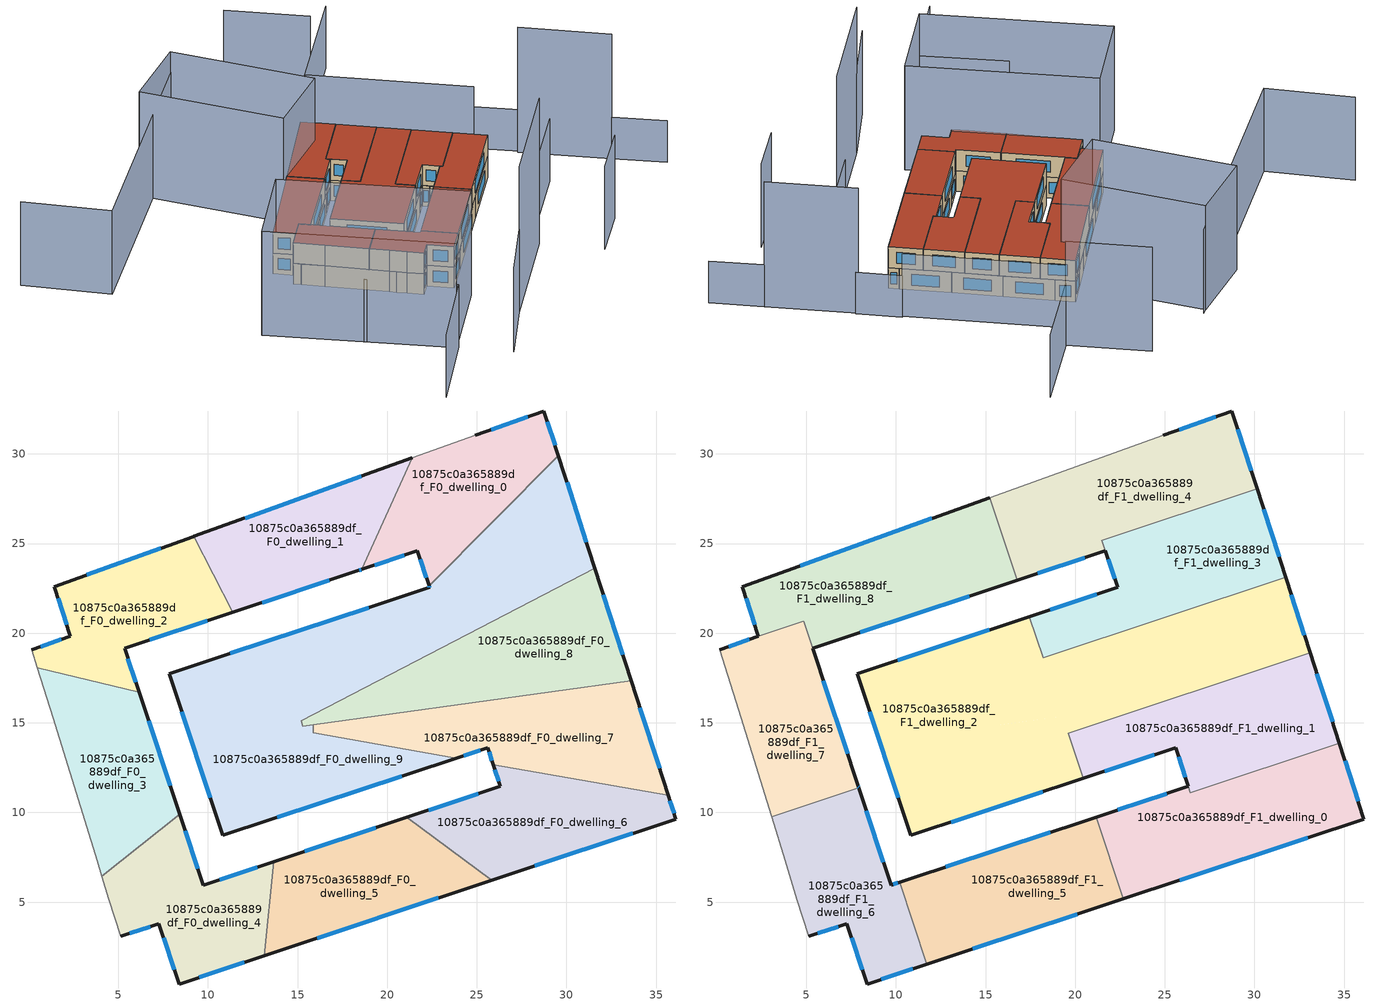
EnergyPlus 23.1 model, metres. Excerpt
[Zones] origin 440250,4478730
10875c0a365889df_F0_dwelling_0
 floor ground (EU_floor_Construction): 28.75,32.4 29.56,29.89 22.34,22.65 21.69,24.59 18.6,23.56 21.41,29.78 24.92,31.04 z0
 wall outside (EU_wall_Construction): 29.56,29.89 28.75,32.4 24.92,31.04 / 18.6,23.56 21.69,24.59 22.34,22.65 z0:3
 wall to 10875c0a365889df_F0_dwelling_9 (EU_wall_Construction): 22.34,22.65 29.56,29.89 z0:3
 wall to 10875c0a365889df_F0_dwelling_1 (EU_wall_Construction): 21.41,29.78 18.6,23.56 z0:3
 wall adiabatic (EU_wall_Construction): 24.92,31.04 21.41,29.78 z0:3
 window (EU_Window_Construction): 27.85,32.08 25.82,31.36 / 29.37,30.48 28.94,31.81 / 21.84,24.14 22.19,23.1 / 19.32,23.8 20.97,24.35 z0.7:2.3
10875c0a365889df_F0_dwelling_1
 floor ground (EU_floor_Construction): 21.41,29.78 18.6,23.56 18.4,23.5 11.38,21.17 9.22,25.4 z0
 wall outside (EU_wall_Construction): 11.38,21.17 18.4,23.5 18.6,23.56 / 21.41,29.78 9.22,25.4 z0:3
 wall to 10875c0a365889df_F0_dwelling_2 (EU_wall_Construction): 9.22,25.4 11.38,21.17 z0:3
 window (EU_Window_Construction): 18.45,23.51 18.55,23.55 / 13.03,21.71 16.76,22.95 / 18.56,28.75 12.07,26.42 z0.7:2.3
10875c0a365889df_F0_dwelling_2
 floor ground (EU_floor_Construction): 9.22,25.4 11.38,21.17 5.35,19.16 6.17,16.7 0.48,18.07 0.17,19.08 2.33,19.83 1.43,22.6 9.17,25.38 z0
 wall outside (EU_wall_Construction): 9.22,25.4 9.17,25.38 1.43,22.6 2.33,19.83 0.17,19.08 / 6.17,16.7 5.35,19.16 11.38,21.17 z0:3
 wall to 10875c0a365889df_F0_dwelling_3 (EU_wall_Construction): 0.48,18.07 6.17,16.7 z0:3
 wall adiabatic (EU_wall_Construction): 0.17,19.08 0.48,18.07 z0:3
 window (EU_Window_Construction): 6.76,19.63 9.97,20.7 / 5.98,17.27 5.54,18.58 / 1.82,19.65 0.67,19.26 / 1.64,21.95 2.12,20.48 / 7.36,24.73 3.25,23.25 z0.7:2.3
 roof outside (EU_roof_Construction): 6.16,16.7 5.35,19.16 4.85,20.67 z3
10875c0a365889df_F0_dwelling_3
 floor ground (EU_floor_Construction): 6.17,16.7 8.42,9.9 4.09,6.43 3.82,7.32 1.37,15.25 0.48,18.07 z0
 wall outside (EU_wall_Construction): 8.42,9.9 6.17,16.7 z0:3
 wall adiabatic (EU_wall_Construction): 0.48,18.07 1.37,15.25 3.82,7.32 4.09,6.43 z0:3
 wall to 10875c0a365889df_F0_dwelling_4 (EU_wall_Construction): 4.09,6.43 8.42,9.9 z0:3
 window (EU_Window_Construction): 7.89,11.49 6.7,15.1 z0.7:2.3
10875c0a365889df_F0_dwelling_4
 floor ground (EU_floor_Construction): 13.66,7.26 13.14,2.01 8.4,0.43 7.27,3.8 5.14,3.09 4.48,5.16 4.09,6.43 8.42,9.9 9.73,5.95 z0
 wall outside (EU_wall_Construction): 13.66,7.26 9.73,5.95 8.42,9.9 / 5.14,3.09 7.27,3.8 8.4,0.43 13.14,2.01 z0:3
 wall to 10875c0a365889df_F0_dwelling_5 (EU_wall_Construction): 13.14,2.01 13.66,7.26 z0:3
 wall adiabatic (EU_wall_Construction): 4.09,6.43 4.48,5.16 5.14,3.09 z0:3
 window (EU_Window_Construction): 9.42,6.87 8.73,8.98 / 12.74,6.95 10.65,6.26 / 9.51,0.8 12.03,1.64 / 7.54,3.02 8.13,1.22 / 5.64,3.26 6.77,3.64 z0.7:2.3
10875c0a365889df_F0_dwelling_5
 floor ground (EU_floor_Construction): 25.83,6.22 13.14,2.01 13.66,7.26 21.1,9.73 z0
 wall outside (EU_wall_Construction): 21.1,9.73 13.66,7.26 / 13.14,2.01 25.83,6.22 z0:3
 wall to 10875c0a365889df_F0_dwelling_6 (EU_wall_Construction): 25.83,6.22 21.1,9.73 z0:3
 window (EU_Window_Construction): 19.36,9.15 15.41,7.83 / 16.11,2.99 22.86,5.24 z0.7:2.3
10875c0a365889df_F0_dwelling_6
 floor ground (EU_floor_Construction): 35.68,10.97 36.11,9.64 25.83,6.22 21.1,9.73 26.31,11.46 25.92,12.68 z0
 wall outside (EU_wall_Construction): 25.92,12.68 26.31,11.46 21.1,9.73 / 25.83,6.22 36.11,9.64 35.68,10.97 z0:3
 wall to 10875c0a365889df_F0_dwelling_7 (EU_wall_Construction): 35.68,10.97 25.92,12.68 z0:3
 window (EU_Window_Construction): 25.09,11.05 22.32,10.13 / 26.01,12.39 26.22,11.74 / 36.01,9.95 35.78,10.65 / 28.24,7.02 33.7,8.84 z0.7:2.3
10875c0a365889df_F0_dwelling_7
 floor ground (EU_floor_Construction): 33.62,17.34 35.68,10.97 25.92,12.68 25.61,13.62 23.87,13.04 15.88,14.44 15.89,14.9 z0
 wall outside (EU_wall_Construction): 23.87,13.04 25.61,13.62 25.92,12.68 / 35.68,10.97 33.62,17.34 z0:3
 wall to 10875c0a365889df_F0_dwelling_9 (EU_wall_Construction): 15.89,14.9 15.88,14.44 23.87,13.04 z0:3
 wall to 10875c0a365889df_F0_dwelling_8 (EU_wall_Construction): 33.62,17.34 15.89,14.9 z0:3
 window (EU_Window_Construction): 24.28,13.17 25.21,13.48 / 35.19,12.46 34.1,15.84 / 25.69,13.4 25.85,12.9 z0.7:2.3
10875c0a365889df_F0_dwelling_8
 floor ground (EU_floor_Construction): 31.59,23.61 33.62,17.34 15.29,14.82 15.2,15.1 z0
 wall outside (EU_wall_Construction): 33.62,17.34 31.59,23.61 z0:3
 wall to 10875c0a365889df_F0_dwelling_9 (EU_wall_Construction): 31.59,23.61 15.2,15.1 15.29,14.82 15.89,14.9 z0:3
 window (EU_Window_Construction): 33.14,18.81 32.06,22.14 z0.7:2.3
 ceiling adiabatic (EU_roof_Construction): 33.62,17.34 31.59,23.61 15.2,15.1 15.29,14.82 z3
10875c0a365889df_F0_dwelling_9
 floor ground (EU_floor_Construction): 29.56,29.89 31.59,23.61 15.2,15.1 15.29,14.82 15.89,14.9 15.88,14.44 23.87,13.04 10.83,8.72 7.85,17.74 22.37,22.56 22.34,22.65 z0
 wall outside (EU_wall_Construction): 22.34,22.65 22.37,22.56 7.85,17.74 10.83,8.72 23.87,13.04 / 31.59,23.61 29.56,29.89 z0:3
 window (EU_Window_Construction): 13.88,9.73 20.81,12.02 / 8.55,15.63 10.13,10.83 / 18.97,21.43 11.25,18.87 / 22.35,22.63 22.36,22.58 / 31.11,25.08 30.03,28.42 z0.7:2.3
10875c0a365889df_F1_dwelling_0
 floor to 10875c0a365889df_F0_dwelling_6 (EU_floor_Construction): 35.68,10.97 36.11,9.64 25.83,6.22 21.19,9.66 21.17,9.75 26.31,11.46 26.42,11.11 29.34,12.08 z3
 floor to 10875c0a365889df_F0_dwelling_7 (EU_floor_Construction): 34.74,13.87 35.68,10.97 29.34,12.08 z3
 floor to 10875c0a365889df_F0_dwelling_5 (EU_floor_Construction): 25.83,6.22 22.68,5.18 21.19,9.66 z3
 wall outside (EU_wall_Construction): 26.31,11.46 21.16,9.75 / 22.68,5.18 36.11,9.64 34.74,13.87 z3:6
 wall to 10875c0a365889df_F1_dwelling_1 (EU_wall_Construction): 26.42,11.11 26.31,11.46 / 34.74,13.87 26.43,11.11 z3:6
 wall to 10875c0a365889df_F1_dwelling_5 (EU_wall_Construction): 21.16,9.75 22.68,5.18 z3:6
 window (EU_Window_Construction): 25.11,11.06 22.37,10.15 / 35.79,10.63 35.06,12.88 / 25.83,6.22 32.96,8.59 z3.7:5.3
 roof outside (EU_roof_Construction): 36.11,9.64 34.74,13.87 26.42,11.11 26.31,11.46 21.16,9.75 22.68,5.18 z6
10875c0a365889df_F1_dwelling_1
 floor to 10875c0a365889df_F0_dwelling_7 (EU_floor_Construction): 33.62,17.34 34.74,13.87 29.34,12.08 25.92,12.68 25.61,13.62 23.87,13.04 19.84,13.74 19.61,14.43 24.64,16.1 z3
 floor to 10875c0a365889df_F0_dwelling_6 (EU_floor_Construction): 29.34,12.08 26.43,11.11 26.31,11.46 25.92,12.68 z3
 floor to 10875c0a365889df_F0_dwelling_9 (EU_floor_Construction): 23.87,13.04 20.45,11.9 19.84,13.74 z3
 floor adiabatic (EU_floor_Construction): 33.11,18.91 33.62,17.34 24.64,16.1 z3
 wall outside (EU_wall_Construction): 20.45,11.9 25.61,13.62 26.31,11.46 / 34.74,13.87 33.11,18.91 z3:6
 wall to 10875c0a365889df_F1_dwelling_2 (EU_wall_Construction): 33.11,18.91 19.61,14.43 20.45,11.9 z3:6
 window (EU_Window_Construction): 21.66,12.3 24.41,13.22 / 34.36,15.05 33.49,17.73 / 25.78,13.11 26.15,11.97 z3.7:5.3
 roof outside (EU_roof_Construction): 34.74,13.87 33.11,18.91 19.61,14.43 20.45,11.9 25.61,13.62 26.31,11.46 26.42,11.11 z6
10875c0a365889df_F1_dwelling_2
 floor to 10875c0a365889df_F0_dwelling_9 (EU_floor_Construction): 28.68,22.1 15.2,15.1 15.29,14.82 15.89,14.9 15.88,14.44 19.84,13.74 20.45,11.9 10.83,8.72 7.85,17.74 17.45,20.93 18.22,18.63 z3
 floor to 10875c0a365889df_F0_dwelling_7 (EU_floor_Construction): 24.64,16.1 19.61,14.43 19.84,13.74 15.88,14.44 15.89,14.9 z3
 floor adiabatic (EU_floor_Construction): 31.75,23.12 33.11,18.91 24.64,16.1 15.82,14.89 15.29,14.82 15.2,15.1 28.68,22.1 z3
 wall outside (EU_wall_Construction): 17.45,20.93 7.85,17.74 10.83,8.72 20.45,11.9 / 33.11,18.91 31.75,23.12 z3:6
 wall to 10875c0a365889df_F1_dwelling_3 (EU_wall_Construction): 31.75,23.12 18.22,18.63 17.45,20.93 z3:6
 window (EU_Window_Construction): 8.55,15.63 10.13,10.83 / 15.2,20.18 10.1,18.49 / 32.79,19.9 32.07,22.14 / 13.08,9.46 18.2,11.16 z3.7:5.3
 roof outside (EU_roof_Construction): 33.11,18.91 31.75,23.12 18.22,18.63 17.45,20.93 7.85,17.74 10.83,8.72 20.45,11.9 19.61,14.43 z6
10875c0a365889df_F1_dwelling_3
 floor adiabatic (EU_floor_Construction): 31.59,23.61 31.75,23.12 28.68,22.1 z3
 floor to 10875c0a365889df_F0_dwelling_9 (EU_floor_Construction): 30.15,28.06 31.59,23.61 28.68,22.1 18.22,18.63 17.45,20.93 22.37,22.56 22.34,22.65 26.53,26.86 z3
 floor to 10875c0a365889df_F0_dwelling_0 (EU_floor_Construction): 26.53,26.86 22.34,22.65 21.49,25.18 z3
 wall outside (EU_wall_Construction): 31.75,23.12 30.15,28.06 / 21.69,24.59 22.37,22.56 17.45,20.93 z3:6
 wall to 10875c0a365889df_F1_dwelling_4 (EU_wall_Construction): 30.15,28.06 21.5,25.18 / 21.49,25.18 21.69,24.59 z3:6
 window (EU_Window_Construction): 31.37,24.28 30.52,26.9 / 21.22,22.17 18.6,21.31 / 21.85,24.12 22.21,23.03 z3.7:5.3
 roof outside (EU_roof_Construction): 31.75,23.12 30.15,28.06 21.5,25.18 22.37,22.56 17.45,20.93 18.22,18.63 z6
10875c0a365889df_F1_dwelling_4
 floor to 10875c0a365889df_F0_dwelling_0 (EU_floor_Construction): 28.75,32.4 29.56,29.89 26.53,26.86 21.49,25.18 21.69,24.59 18.6,23.57 21.41,29.78 24.92,31.04 z3
 floor to 10875c0a365889df_F0_dwelling_9 (EU_floor_Construction): 29.56,29.89 30.15,28.06 26.53,26.86 z3
 floor to 10875c0a365889df_F0_dwelling_1 (EU_floor_Construction): 21.41,29.78 18.6,23.57 16.78,22.96 15.25,27.56 z3
 wall outside (EU_wall_Construction): 30.15,28.06 28.75,32.4 24.92,31.04 / 16.78,22.96 21.69,24.59 z3:6
 wall adiabatic (EU_wall_Construction): 24.92,31.04 15.25,27.56 z3:6
 wall to 10875c0a365889df_F1_dwelling_8 (EU_wall_Construction): 15.25,27.56 16.78,22.96 z3:6
 window (EU_Window_Construction): 27.85,32.08 25.82,31.36 / 29.82,29.07 29.08,31.38 / 17.93,23.34 20.54,24.21 z3.7:5.3
 roof outside (EU_roof_Construction): 30.15,28.06 28.75,32.4 24.92,31.04 15.25,27.56 16.78,22.96 21.69,24.59 21.49,25.18 z6
10875c0a365889df_F1_dwelling_5
 floor to 10875c0a365889df_F0_dwelling_4 (EU_floor_Construction): 13.66,7.26 13.14,2.01 11.72,1.54 10.21,6.11 z3
 floor to 10875c0a365889df_F0_dwelling_5 (EU_floor_Construction): 21.19,9.66 22.68,5.18 13.14,2.01 13.66,7.26 21.1,9.73 z3
 wall outside (EU_wall_Construction): 11.72,1.54 22.68,5.18 / 21.16,9.75 10.21,6.11 z3:6
 wall to 10875c0a365889df_F1_dwelling_6 (EU_wall_Construction): 10.21,6.11 11.72,1.54 z3:6
 window (EU_Window_Construction): 14.29,2.39 20.12,4.33 / 18.6,8.9 12.77,6.96 z3.7:5.3
 roof outside (EU_roof_Construction): 22.68,5.18 21.16,9.75 10.21,6.11 11.72,1.54 z6
10875c0a365889df_F1_dwelling_6
 floor to 10875c0a365889df_F0_dwelling_3 (EU_floor_Construction): 7.93,11.37 8.42,9.9 4.09,6.44 3.82,7.32 3.07,9.76 z3
 floor to 10875c0a365889df_F0_dwelling_4 (EU_floor_Construction): 8.42,9.9 9.73,5.95 10.21,6.11 11.72,1.54 8.4,0.43 7.27,3.8 5.14,3.09 4.48,5.16 4.09,6.44 z3
 wall outside (EU_wall_Construction): 10.21,6.11 9.73,5.95 7.93,11.37 / 5.14,3.09 7.27,3.8 8.4,0.43 11.72,1.54 z3:6
 wall adiabatic (EU_wall_Construction): 3.07,9.76 3.82,7.32 4.48,5.16 5.14,3.1 z3:6
 wall to 10875c0a365889df_F1_dwelling_7 (EU_wall_Construction): 7.93,11.37 3.07,9.76 z3:6
 window (EU_Window_Construction): 9.31,7.22 8.35,10.1 / 10.09,6.07 9.84,5.99 / 9.18,0.69 10.94,1.28 / 7.54,3.02 8.13,1.22 / 5.64,3.26 6.77,3.64 z3.7:5.3
 roof outside (EU_roof_Construction): 11.72,1.54 10.21,6.11 9.73,5.95 7.93,11.37 3.07,9.76 3.82,7.32 4.48,5.16 5.14,3.1 7.27,3.8 8.4,0.43 z6
10875c0a365889df_F1_dwelling_7
 floor to 10875c0a365889df_F0_dwelling_2 (EU_floor_Construction): 4.85,20.67 6.16,16.7 0.48,18.07 0.17,19.08 2.33,19.83 z3
 floor to 10875c0a365889df_F0_dwelling_3 (EU_floor_Construction): 6.16,16.7 7.93,11.37 3.07,9.76 3.04,9.85 1.37,15.25 0.48,18.07 z3
 wall outside (EU_wall_Construction): 2.33,19.83 0.17,19.08 / 7.93,11.37 7.9,11.47 5.35,19.16 z3:6
 wall adiabatic (EU_wall_Construction): 0.17,19.08 1.37,15.25 3.04,9.85 3.07,9.76 z3:6
 wall to 10875c0a365889df_F1_dwelling_8 (EU_wall_Construction): 5.35,19.16 4.85,20.67 2.33,19.83 z3:6
 window (EU_Window_Construction): 1.82,19.65 0.67,19.26 / 7.3,13.27 5.95,17.36 / 7.93,11.4 7.91,11.45 z3.7:5.3
 roof outside (EU_roof_Construction): 7.93,11.37 7.9,11.47 4.85,20.67 2.33,19.83 0.17,19.08 1.37,15.25 3.04,9.85 3.07,9.76 z6
10875c0a365889df_F1_dwelling_8
 floor to 10875c0a365889df_F0_dwelling_2 (EU_floor_Construction): 9.22,25.4 11.38,21.17 5.35,19.16 4.85,20.67 2.33,19.83 1.43,22.6 9.17,25.38 z3
 floor to 10875c0a365889df_F0_dwelling_1 (EU_floor_Construction): 15.25,27.56 16.78,22.96 11.38,21.17 9.22,25.4 z3
 wall outside (EU_wall_Construction): 15.25,27.56 1.43,22.6 2.33,19.83 / 5.35,19.16 16.78,22.96 z3:6
 window (EU_Window_Construction): 1.64,21.95 2.12,20.48 / 12.01,26.4 4.67,23.76 / 8.03,20.05 14.1,22.07 z3.7:5.3
 roof outside (EU_roof_Construction): 16.78,22.96 15.25,27.56 1.43,22.6 2.33,19.83 4.85,20.67 5.35,19.16 z6
shading: -3.02,-13.69 6.39,-9.72 / 25.93,-12 33.68,-9.49 / 24.04,48.14 -12.34,38.34 / -12.34,38.34 -15.4,49.73 z0:12; 6.39,-9.72 23.54,-3.93 z0:21; -9.2,4.37 -5.15,-6.93 / -5.15,-6.93 -17.41,-11.33 / 41.83,14.48 35.1,34.91 / 35.1,34.91 52.26,40.57 / 23.13,-2.97 38.7,2.15 z0:9; 39.28,36.26 35.83,46.71 / -5.34,-6.78 -13.47,16.68 / -13.47,16.68 -0.51,21.17 / -0.51,21.17 7.62,-2.29 / 7.62,-2.29 -5.34,-6.78 / 23.19,47.94 25.19,28.56 / 25.19,28.56 14.1,27.42 / 14.1,27.42 12.1,46.79 / 12.1,46.79 23.19,47.94 z0:15; 49.67,-8.92 47.39,-2.27 / 43.9,8.96 42.04,14.57 z0:6; 47.39,-2.27 43.58,9.16 z0:18
[Building]
EU S2 Campaign: North Axis=0; Terrain=City; Solar Distribution=FullExterior
[Site:Location]
Madrid: Latitude=40.5; Longitude=-3.5; Time Zone=1; Elevation=609
[SizingPeriod:WeatherFileDays]
AnnualSizingPeriod: Begin Month=1; Begin Day of Month=1; End Month=12; End Day of Month=31; Day of Week for Start Day=Monday; Use Weather File Daylight Saving Period=No; Use Weather File Rain and Snow Indicators=No
[MATERIAL]
EU_InternalMass_Material: Roughness=MediumRough; Thickness=0.1; Conductivity=1; Density=1800; Specific Heat=900; Thermal Absorptance=0.9; Solar Absorptance=0.7; Visible Absorptance=0.7
[MATERIAL:NOMASS] Roughness=MediumRough; Thermal Absorptance=0.9; Solar Absorptance=0.7; Visible Absorptance=0.7
Name | Thermal Resistance
EU_wall_NoMass | 0.419739
EU_roof_NoMass | 0.352165
EU_floor_NoMass | 0.608284
[WINDOWMATERIAL:SIMPLEGLAZINGSYSTEM]
EU_Window_SimpleGlazing: UFactor=4.8352; Solar Heat Gain Coefficient=0.85; Visible Transmittance=0.85
[CONSTRUCTION]
EU_wall_Construction: EU_wall_NoMass
EU_roof_Construction: EU_roof_NoMass
EU_floor_Construction: EU_floor_NoMass
EU_InternalMass_Construction: EU_InternalMass_Material
EU_Window_Construction: EU_Window_SimpleGlazing
[ZONE] Type=1; Multiplier=1; Ceiling Height=autocalculate; Floor Area=autocalculate; Part of Total Floor Area=Yes
Name | Volume
10875c0a365889df_F0_dwelling_0 | 146.759
10875c0a365889df_F1_dwelling_0 | 194.937
10875c0a365889df_F0_dwelling_1 | 148.709
10875c0a365889df_F1_dwelling_1 | 182.899
10875c0a365889df_F0_dwelling_2 | 145.788
10875c0a365889df_F1_dwelling_2 | 477.679
10875c0a365889df_F0_dwelling_3 | 147.405
10875c0a365889df_F1_dwelling_3 | 179.25
10875c0a365889df_F0_dwelling_4 | 146.293
10875c0a365889df_F1_dwelling_4 | 198.616
10875c0a365889df_F0_dwelling_5 | 153.28
10875c0a365889df_F1_dwelling_5 | 166.845
10875c0a365889df_F0_dwelling_6 | 153.057
10875c0a365889df_F1_dwelling_6 | 148.069
10875c0a365889df_F0_dwelling_7 | 187.927
10875c0a365889df_F1_dwelling_7 | 147.568
10875c0a365889df_F0_dwelling_8 | 188.508
10875c0a365889df_F1_dwelling_8 | 193.329
10875c0a365889df_F0_dwelling_9 | 471.584
[INTERNALMASS] Construction=EU_InternalMass_Construction
Name | Zone or ZoneList | Surface Area
10875c0a365889df_F0_dwelling_0_EU_InternalMass | 10875c0a365889df_F0_dwelling_0 | 48.9201
10875c0a365889df_F0_dwelling_1_EU_InternalMass | 10875c0a365889df_F0_dwelling_1 | 49.5724
10875c0a365889df_F0_dwelling_2_EU_InternalMass | 10875c0a365889df_F0_dwelling_2 | 48.596
10875c0a365889df_F0_dwelling_3_EU_InternalMass | 10875c0a365889df_F0_dwelling_3 | 49.1348
10875c0a365889df_F0_dwelling_4_EU_InternalMass | 10875c0a365889df_F0_dwelling_4 | 48.7642
10875c0a365889df_F0_dwelling_5_EU_InternalMass | 10875c0a365889df_F0_dwelling_5 | 51.0933
10875c0a365889df_F0_dwelling_6_EU_InternalMass | 10875c0a365889df_F0_dwelling_6 | 51.0193
10875c0a365889df_F0_dwelling_7_EU_InternalMass | 10875c0a365889df_F0_dwelling_7 | 62.6463
10875c0a365889df_F0_dwelling_8_EU_InternalMass | 10875c0a365889df_F0_dwelling_8 | 62.8359
10875c0a365889df_F0_dwelling_9_EU_InternalMass | 10875c0a365889df_F0_dwelling_9 | 157.19
10875c0a365889df_F1_dwelling_0_EU_InternalMass | 10875c0a365889df_F1_dwelling_0 | 64.9803
10875c0a365889df_F1_dwelling_1_EU_InternalMass | 10875c0a365889df_F1_dwelling_1 | 60.9677
10875c0a365889df_F1_dwelling_2_EU_InternalMass | 10875c0a365889df_F1_dwelling_2 | 159.226
10875c0a365889df_F1_dwelling_3_EU_InternalMass | 10875c0a365889df_F1_dwelling_3 | 59.7506
10875c0a365889df_F1_dwelling_4_EU_InternalMass | 10875c0a365889df_F1_dwelling_4 | 66.2045
10875c0a365889df_F1_dwelling_5_EU_InternalMass | 10875c0a365889df_F1_dwelling_5 | 55.6119
10875c0a365889df_F1_dwelling_6_EU_InternalMass | 10875c0a365889df_F1_dwelling_6 | 49.3514
10875c0a365889df_F1_dwelling_7_EU_InternalMass | 10875c0a365889df_F1_dwelling_7 | 49.2198
10875c0a365889df_F1_dwelling_8_EU_InternalMass | 10875c0a365889df_F1_dwelling_8 | 64.444
[OTHEREQUIPMENT] Fuel Type=Electricity; Design Level Calculation Method=Watts/Area; Power per Zone Floor Area=1; Fraction Latent=0; Fraction Radiant=0; Fraction Lost=0; Carbon Dioxide Generation Rate=0; EndUse Subcategory=EU_Step8_InternalGains
Name | Zone or ZoneList or Space or SpaceList | Schedule
EU_Step8_InternalGain_10875c0a365889df_F0_dwelling_0_f000 | 10875c0a365889df_F0_dwelling_0 | EU_Step8_GainSchedule_10875c0a365889df_F0_dwelling_0_f000
EU_Step8_InternalGain_10875c0a365889df_F0_dwelling_1_f000 | 10875c0a365889df_F0_dwelling_1 | EU_Step8_GainSchedule_10875c0a365889df_F0_dwelling_1_f000
EU_Step8_InternalGain_10875c0a365889df_F0_dwelling_2_f000 | 10875c0a365889df_F0_dwelling_2 | EU_Step8_GainSchedule_10875c0a365889df_F0_dwelling_2_f000
EU_Step8_InternalGain_10875c0a365889df_F0_dwelling_3_f000 | 10875c0a365889df_F0_dwelling_3 | EU_Step8_GainSchedule_10875c0a365889df_F0_dwelling_3_f000
EU_Step8_InternalGain_10875c0a365889df_F0_dwelling_4_f000 | 10875c0a365889df_F0_dwelling_4 | EU_Step8_GainSchedule_10875c0a365889df_F0_dwelling_4_f000
EU_Step8_InternalGain_10875c0a365889df_F0_dwelling_5_f000 | 10875c0a365889df_F0_dwelling_5 | EU_Step8_GainSchedule_10875c0a365889df_F0_dwelling_5_f000
EU_Step8_InternalGain_10875c0a365889df_F0_dwelling_6_f000 | 10875c0a365889df_F0_dwelling_6 | EU_Step8_GainSchedule_10875c0a365889df_F0_dwelling_6_f000
EU_Step8_InternalGain_10875c0a365889df_F0_dwelling_7_f000 | 10875c0a365889df_F0_dwelling_7 | EU_Step8_GainSchedule_10875c0a365889df_F0_dwelling_7_f000
EU_Step8_InternalGain_10875c0a365889df_F0_dwelling_8_f000 | 10875c0a365889df_F0_dwelling_8 | EU_Step8_GainSchedule_10875c0a365889df_F0_dwelling_8_f000
EU_Step8_InternalGain_10875c0a365889df_F0_dwelling_9_f000 | 10875c0a365889df_F0_dwelling_9 | EU_Step8_GainSchedule_10875c0a365889df_F0_dwelling_9_f000
EU_Step8_InternalGain_10875c0a365889df_F1_dwelling_0_f000 | 10875c0a365889df_F1_dwelling_0 | EU_Step8_GainSchedule_10875c0a365889df_F1_dwelling_0_f000
EU_Step8_InternalGain_10875c0a365889df_F1_dwelling_1_f000 | 10875c0a365889df_F1_dwelling_1 | EU_Step8_GainSchedule_10875c0a365889df_F1_dwelling_1_f000
EU_Step8_InternalGain_10875c0a365889df_F1_dwelling_2_f000 | 10875c0a365889df_F1_dwelling_2 | EU_Step8_GainSchedule_10875c0a365889df_F1_dwelling_2_f000
EU_Step8_InternalGain_10875c0a365889df_F1_dwelling_3_f000 | 10875c0a365889df_F1_dwelling_3 | EU_Step8_GainSchedule_10875c0a365889df_F1_dwelling_3_f000
EU_Step8_InternalGain_10875c0a365889df_F1_dwelling_4_f000 | 10875c0a365889df_F1_dwelling_4 | EU_Step8_GainSchedule_10875c0a365889df_F1_dwelling_4_f000
EU_Step8_InternalGain_10875c0a365889df_F1_dwelling_5_f000 | 10875c0a365889df_F1_dwelling_5 | EU_Step8_GainSchedule_10875c0a365889df_F1_dwelling_5_f000
EU_Step8_InternalGain_10875c0a365889df_F1_dwelling_6_f000 | 10875c0a365889df_F1_dwelling_6 | EU_Step8_GainSchedule_10875c0a365889df_F1_dwelling_6_f000
EU_Step8_InternalGain_10875c0a365889df_F1_dwelling_7_f000 | 10875c0a365889df_F1_dwelling_7 | EU_Step8_GainSchedule_10875c0a365889df_F1_dwelling_7_f000
EU_Step8_InternalGain_10875c0a365889df_F1_dwelling_8_f000 | 10875c0a365889df_F1_dwelling_8 | EU_Step8_GainSchedule_10875c0a365889df_F1_dwelling_8_f000
[ZONEVENTILATION:DESIGNFLOWRATE] Schedule=EU_AlwaysOn; Design Flow Rate Calculation Method=AirChanges/Hour; Air Changes per Hour=0.703302; Ventilation Type=Natural; Fan Pressure Rise=0; Fan Total Efficiency=1; Constant Term Coefficient=1; Temperature Term Coefficient=0; Velocity Term Coefficient=0; Velocity Squared Term Coefficient=0; Minimum Indoor Temperature=-100; Maximum Indoor Temperature=100; Delta Temperature=-100; Minimum Outdoor Temperature=-100; Maximum Outdoor Temperature=100; Maximum Wind Speed=40
Name | Zone or ZoneList or Space or SpaceList
EU_ConstantAir_10875c0a365889df_F0_dwelling_0 | 10875c0a365889df_F0_dwelling_0
EU_ConstantAir_10875c0a365889df_F0_dwelling_1 | 10875c0a365889df_F0_dwelling_1
EU_ConstantAir_10875c0a365889df_F0_dwelling_2 | 10875c0a365889df_F0_dwelling_2
EU_ConstantAir_10875c0a365889df_F0_dwelling_3 | 10875c0a365889df_F0_dwelling_3
EU_ConstantAir_10875c0a365889df_F0_dwelling_4 | 10875c0a365889df_F0_dwelling_4
EU_ConstantAir_10875c0a365889df_F0_dwelling_5 | 10875c0a365889df_F0_dwelling_5
EU_ConstantAir_10875c0a365889df_F0_dwelling_6 | 10875c0a365889df_F0_dwelling_6
EU_ConstantAir_10875c0a365889df_F0_dwelling_7 | 10875c0a365889df_F0_dwelling_7
EU_ConstantAir_10875c0a365889df_F0_dwelling_8 | 10875c0a365889df_F0_dwelling_8
EU_ConstantAir_10875c0a365889df_F0_dwelling_9 | 10875c0a365889df_F0_dwelling_9
EU_ConstantAir_10875c0a365889df_F1_dwelling_0 | 10875c0a365889df_F1_dwelling_0
EU_ConstantAir_10875c0a365889df_F1_dwelling_1 | 10875c0a365889df_F1_dwelling_1
EU_ConstantAir_10875c0a365889df_F1_dwelling_2 | 10875c0a365889df_F1_dwelling_2
EU_ConstantAir_10875c0a365889df_F1_dwelling_3 | 10875c0a365889df_F1_dwelling_3
EU_ConstantAir_10875c0a365889df_F1_dwelling_4 | 10875c0a365889df_F1_dwelling_4
EU_ConstantAir_10875c0a365889df_F1_dwelling_5 | 10875c0a365889df_F1_dwelling_5
EU_ConstantAir_10875c0a365889df_F1_dwelling_6 | 10875c0a365889df_F1_dwelling_6
EU_ConstantAir_10875c0a365889df_F1_dwelling_7 | 10875c0a365889df_F1_dwelling_7
EU_ConstantAir_10875c0a365889df_F1_dwelling_8 | 10875c0a365889df_F1_dwelling_8
[HVACTEMPLATE:THERMOSTAT] Constant Heating Setpoint=20; Constant Cooling Setpoint=50
EU_HeatOnly_10875c0a365889df_F0_dwelling_0; EU_HeatOnly_10875c0a365889df_F0_dwelling_1; EU_HeatOnly_10875c0a365889df_F0_dwelling_2; EU_HeatOnly_10875c0a365889df_F0_dwelling_3; EU_HeatOnly_10875c0a365889df_F0_dwelling_4; EU_HeatOnly_10875c0a365889df_F0_dwelling_5; EU_HeatOnly_10875c0a365889df_F0_dwelling_6; EU_HeatOnly_10875c0a365889df_F0_dwelling_7; EU_HeatOnly_10875c0a365889df_F0_dwelling_8; EU_HeatOnly_10875c0a365889df_F0_dwelling_9; EU_HeatOnly_10875c0a365889df_F1_dwelling_0; EU_HeatOnly_10875c0a365889df_F1_dwelling_1; EU_HeatOnly_10875c0a365889df_F1_dwelling_2; EU_HeatOnly_10875c0a365889df_F1_dwelling_3; EU_HeatOnly_10875c0a365889df_F1_dwelling_4; EU_HeatOnly_10875c0a365889df_F1_dwelling_5; EU_HeatOnly_10875c0a365889df_F1_dwelling_6; EU_HeatOnly_10875c0a365889df_F1_dwelling_7; EU_HeatOnly_10875c0a365889df_F1_dwelling_8
[HVACTEMPLATE:ZONE:IDEALLOADSAIRSYSTEM] System Availability Schedule=EU_AlwaysOn; Maximum Heating Supply Air Temperature=50; Minimum Cooling Supply Air Temperature=13; Maximum Heating Supply Air Humidity Ratio=0.0156; Minimum Cooling Supply Air Humidity Ratio=0.0077; Heating Limit=NoLimit; Cooling Limit=NoLimit; Heating Availability Schedule=EU_AlwaysOn; Cooling Availability Schedule=EU_CoolingOff; Dehumidification Control Type=ConstantSensibleHeatRatio; Cooling Sensible Heat Ratio=0.7; Dehumidification Setpoint=60; Humidification Control Type=None; Humidification Setpoint=30; Outdoor Air Method=None; Outdoor Air Flow Rate per Person=0.00944; Outdoor Air Flow Rate per Zone Floor Area=0; Outdoor Air Flow Rate per Zone=0; Demand Controlled Ventilation Type=None; Outdoor Air Economizer Type=NoEconomizer; Heat Recovery Type=None; Sensible Heat Recovery Effectiveness=0.7; Latent Heat Recovery Effectiveness=0.65
Name | Template Thermostat
10875c0a365889df_F0_dwelling_0 | EU_HeatOnly_10875c0a365889df_F0_dwelling_0
10875c0a365889df_F0_dwelling_1 | EU_HeatOnly_10875c0a365889df_F0_dwelling_1
10875c0a365889df_F0_dwelling_2 | EU_HeatOnly_10875c0a365889df_F0_dwelling_2
10875c0a365889df_F0_dwelling_3 | EU_HeatOnly_10875c0a365889df_F0_dwelling_3
10875c0a365889df_F0_dwelling_4 | EU_HeatOnly_10875c0a365889df_F0_dwelling_4
10875c0a365889df_F0_dwelling_5 | EU_HeatOnly_10875c0a365889df_F0_dwelling_5
10875c0a365889df_F0_dwelling_6 | EU_HeatOnly_10875c0a365889df_F0_dwelling_6
10875c0a365889df_F0_dwelling_7 | EU_HeatOnly_10875c0a365889df_F0_dwelling_7
10875c0a365889df_F0_dwelling_8 | EU_HeatOnly_10875c0a365889df_F0_dwelling_8
10875c0a365889df_F0_dwelling_9 | EU_HeatOnly_10875c0a365889df_F0_dwelling_9
10875c0a365889df_F1_dwelling_0 | EU_HeatOnly_10875c0a365889df_F1_dwelling_0
10875c0a365889df_F1_dwelling_1 | EU_HeatOnly_10875c0a365889df_F1_dwelling_1
10875c0a365889df_F1_dwelling_2 | EU_HeatOnly_10875c0a365889df_F1_dwelling_2
10875c0a365889df_F1_dwelling_3 | EU_HeatOnly_10875c0a365889df_F1_dwelling_3
10875c0a365889df_F1_dwelling_4 | EU_HeatOnly_10875c0a365889df_F1_dwelling_4
10875c0a365889df_F1_dwelling_5 | EU_HeatOnly_10875c0a365889df_F1_dwelling_5
10875c0a365889df_F1_dwelling_6 | EU_HeatOnly_10875c0a365889df_F1_dwelling_6
10875c0a365889df_F1_dwelling_7 | EU_HeatOnly_10875c0a365889df_F1_dwelling_7
10875c0a365889df_F1_dwelling_8 | EU_HeatOnly_10875c0a365889df_F1_dwelling_8
[SIZING:ZONE] Zone Cooling Design Supply Air Temperature Input Method=SupplyAirTemperature; Zone Cooling Design Supply Air Temperature=13; Zone Heating Design Supply Air Temperature Input Method=SupplyAirTemperature; Zone Heating Design Supply Air Temperature=50; Zone Cooling Design Supply Air Humidity Ratio=0.008; Zone Heating Design Supply Air Humidity Ratio=0.008; Cooling Design Air Flow Method=DesignDay; Cooling Design Air Flow Rate=0; Cooling Minimum Air Flow per Zone Floor Area=0.000762; Cooling Minimum Air Flow=0; Cooling Minimum Air Flow Fraction=0.2; Heating Design Air Flow Method=DesignDay; Heating Design Air Flow Rate=0; Heating Maximum Air Flow per Zone Floor Area=0.002032; Heating Maximum Air Flow=0.141576; Heating Maximum Air Flow Fraction=0.3; Account for Dedicated Outdoor Air System=No; Dedicated Outdoor Air System Control Strategy=NeutralSupplyAir; Dedicated Outdoor Air Low Setpoint Temperature for Design=autosize; Dedicated Outdoor Air High Setpoint Temperature for Design=autosize; Zone Load Sizing Method=Sensible Load Only No Latent Load; Zone Latent Cooling Design Supply Air Humidity Ratio Input Method=HumidityRatioDifference; Zone Cooling Design Supply Air Humidity Ratio Difference=0.005; Zone Latent Heating Design Supply Air Humidity Ratio Input Method=HumidityRatioDifference; Zone Humidification Design Supply Air Humidity Ratio Difference=0.005
10875c0a365889df_F0_dwelling_0; 10875c0a365889df_F0_dwelling_1; 10875c0a365889df_F0_dwelling_2; 10875c0a365889df_F0_dwelling_3; 10875c0a365889df_F0_dwelling_4; 10875c0a365889df_F0_dwelling_5; 10875c0a365889df_F0_dwelling_6; 10875c0a365889df_F0_dwelling_7; 10875c0a365889df_F0_dwelling_8; 10875c0a365889df_F0_dwelling_9; 10875c0a365889df_F1_dwelling_0; 10875c0a365889df_F1_dwelling_1; 10875c0a365889df_F1_dwelling_2; 10875c0a365889df_F1_dwelling_3; 10875c0a365889df_F1_dwelling_4; 10875c0a365889df_F1_dwelling_5; 10875c0a365889df_F1_dwelling_6; 10875c0a365889df_F1_dwelling_7; 10875c0a365889df_F1_dwelling_8
[SCHEDULE:CONSTANT]
Name | Hourly Value
EU_AlwaysOn | 1
EU_CoolingOff | 0
[SCHEDULE:FILE] Column Number=1; Rows to Skip at Top=0; Number of Hours of Data=8760; Column Separator=Comma; Interpolate to Timestep=No; Minutes per Item=60; Adjust Schedule for Daylight Savings=Yes
Name | File
EU_Step8_GainSchedule_10875c0a365889df_F0_dwelling_0_f000 | ../../schedules/10875c0a365889df/10875c0a365889df_F0_dwelling_0_f000_gain.csv
EU_Step8_GainSchedule_10875c0a365889df_F0_dwelling_1_f000 | ../../schedules/10875c0a365889df/10875c0a365889df_F0_dwelling_1_f000_gain.csv
EU_Step8_GainSchedule_10875c0a365889df_F0_dwelling_2_f000 | ../../schedules/10875c0a365889df/10875c0a365889df_F0_dwelling_2_f000_gain.csv
EU_Step8_GainSchedule_10875c0a365889df_F0_dwelling_3_f000 | ../../schedules/10875c0a365889df/10875c0a365889df_F0_dwelling_3_f000_gain.csv
EU_Step8_GainSchedule_10875c0a365889df_F0_dwelling_4_f000 | ../../schedules/10875c0a365889df/10875c0a365889df_F0_dwelling_4_f000_gain.csv
EU_Step8_GainSchedule_10875c0a365889df_F0_dwelling_5_f000 | ../../schedules/10875c0a365889df/10875c0a365889df_F0_dwelling_5_f000_gain.csv
EU_Step8_GainSchedule_10875c0a365889df_F0_dwelling_6_f000 | ../../schedules/10875c0a365889df/10875c0a365889df_F0_dwelling_6_f000_gain.csv
EU_Step8_GainSchedule_10875c0a365889df_F0_dwelling_7_f000 | ../../schedules/10875c0a365889df/10875c0a365889df_F0_dwelling_7_f000_gain.csv
EU_Step8_GainSchedule_10875c0a365889df_F0_dwelling_8_f000 | ../../schedules/10875c0a365889df/10875c0a365889df_F0_dwelling_8_f000_gain.csv
EU_Step8_GainSchedule_10875c0a365889df_F0_dwelling_9_f000 | ../../schedules/10875c0a365889df/10875c0a365889df_F0_dwelling_9_f000_gain.csv
EU_Step8_GainSchedule_10875c0a365889df_F1_dwelling_0_f000 | ../../schedules/10875c0a365889df/10875c0a365889df_F1_dwelling_0_f000_gain.csv
EU_Step8_GainSchedule_10875c0a365889df_F1_dwelling_1_f000 | ../../schedules/10875c0a365889df/10875c0a365889df_F1_dwelling_1_f000_gain.csv
EU_Step8_GainSchedule_10875c0a365889df_F1_dwelling_2_f000 | ../../schedules/10875c0a365889df/10875c0a365889df_F1_dwelling_2_f000_gain.csv
EU_Step8_GainSchedule_10875c0a365889df_F1_dwelling_3_f000 | ../../schedules/10875c0a365889df/10875c0a365889df_F1_dwelling_3_f000_gain.csv
EU_Step8_GainSchedule_10875c0a365889df_F1_dwelling_4_f000 | ../../schedules/10875c0a365889df/10875c0a365889df_F1_dwelling_4_f000_gain.csv
EU_Step8_GainSchedule_10875c0a365889df_F1_dwelling_5_f000 | ../../schedules/10875c0a365889df/10875c0a365889df_F1_dwelling_5_f000_gain.csv
EU_Step8_GainSchedule_10875c0a365889df_F1_dwelling_6_f000 | ../../schedules/10875c0a365889df/10875c0a365889df_F1_dwelling_6_f000_gain.csv
EU_Step8_GainSchedule_10875c0a365889df_F1_dwelling_7_f000 | ../../schedules/10875c0a365889df/10875c0a365889df_F1_dwelling_7_f000_gain.csv
EU_Step8_GainSchedule_10875c0a365889df_F1_dwelling_8_f000 | ../../schedules/10875c0a365889df/10875c0a365889df_F1_dwelling_8_f000_gain.csv
